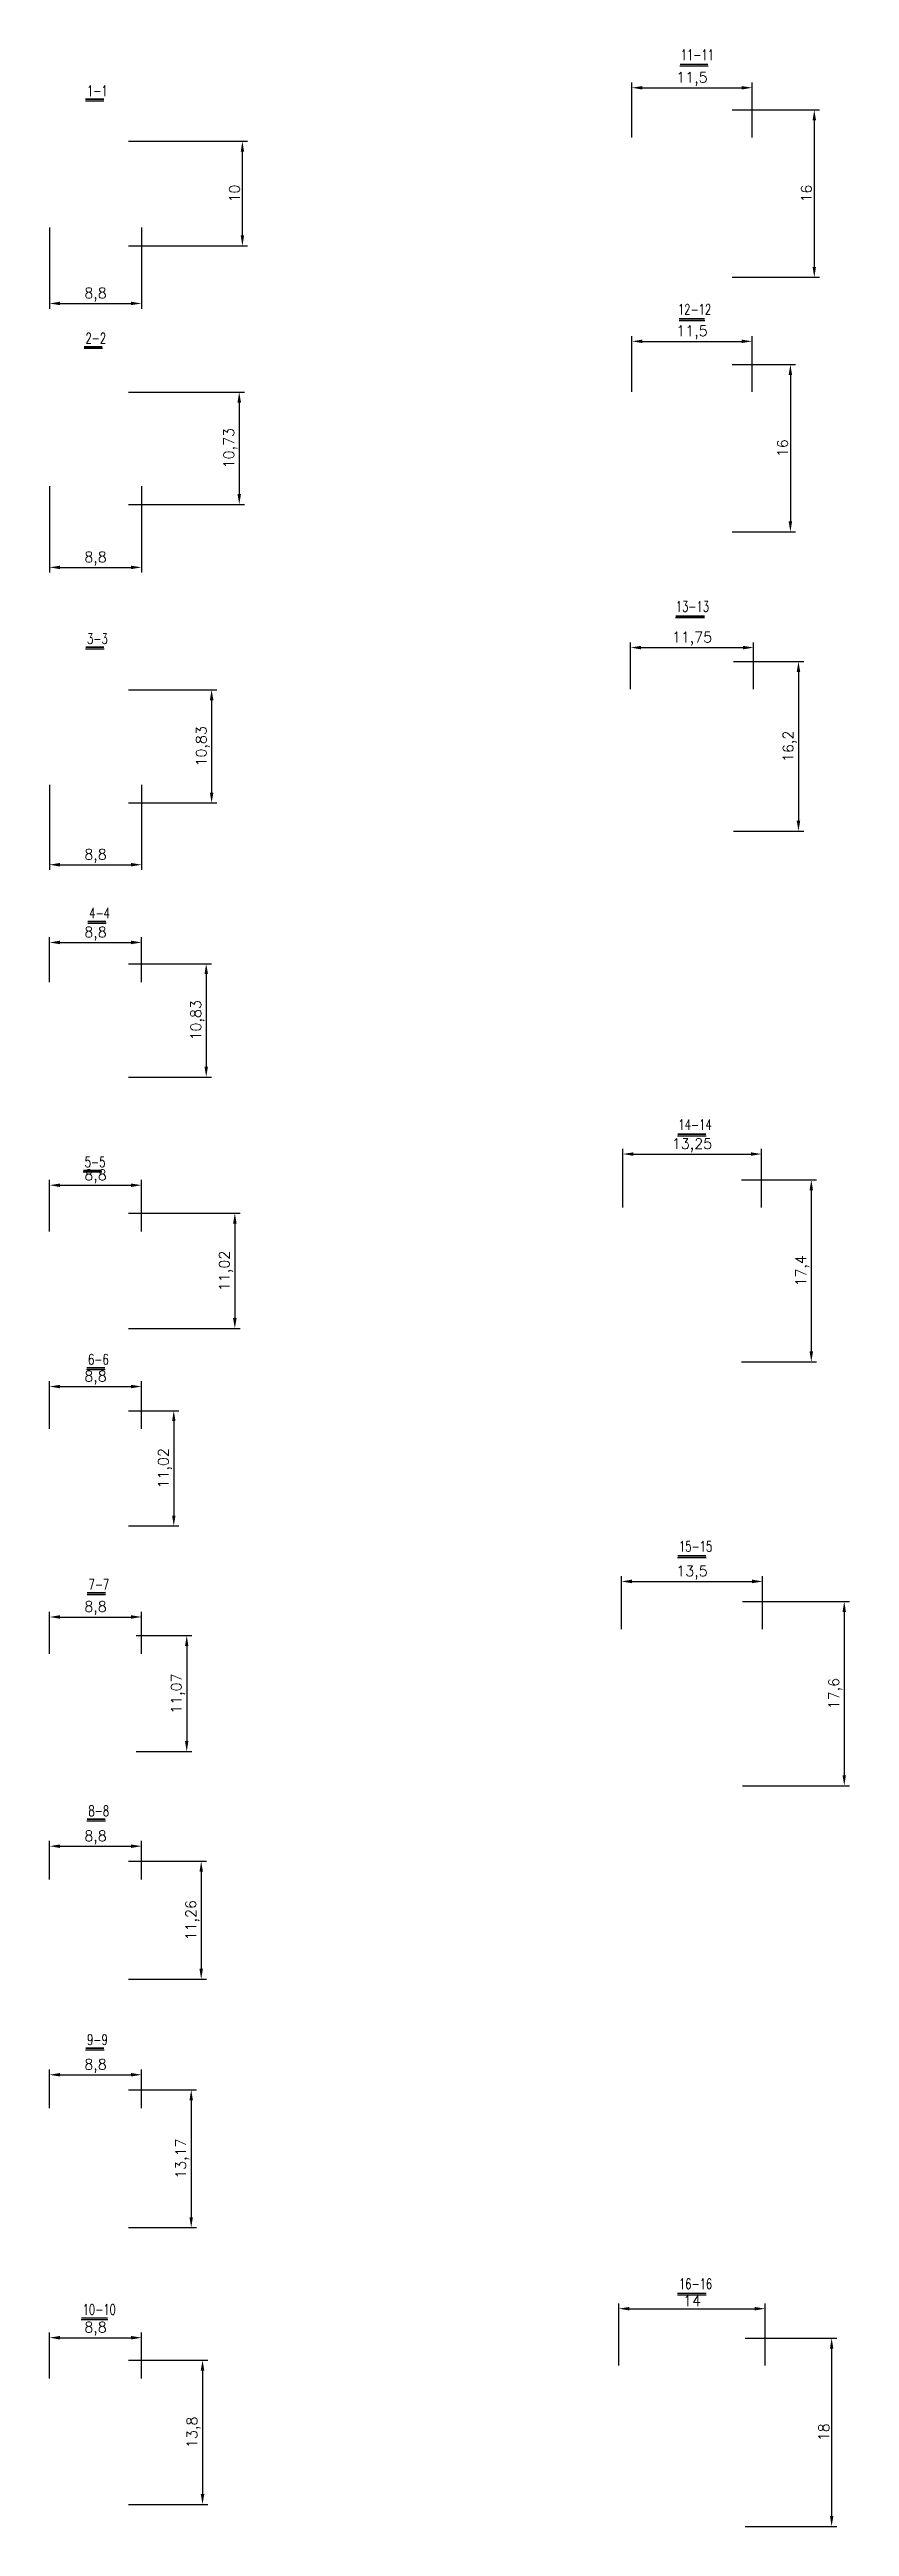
# Model space of a CAD drawing. Header units: millimetres. Extents: x -4 to 72, y -9 to 228.
import ezdxf

# ---------------------------------------------------------------- set-up
doc = ezdxf.new("R2010")
doc.units = ezdxf.units.MM
for name, color, linetype in [('0_Assis', 8, 'Continuous'), ('dim', 4, 'Continuous'), ('TEXT', 7, 'Continuous')]:
    doc.layers.add(name, color=color, linetype=linetype)
doc.styles.get("Standard").update_dxf_attribs({"font": 'txt', "bigfont": 'gbcbig.shx'})
doc.dimstyles.new('ISO-25', dxfattribs={"dimscale": 0.4, "dimtxt": 2.5, "dimasz": 2.5, "dimexe": 1.25, "dimexo": 0.625, "dimtad": 1, "dimtxsty": 'Standard', "dimcen": 2.5, "dimadec": 0, "dimazin": 0, "dimtfac": 1, "dimtmove": 0, "dimatfit": 3, "dimfxl": 0, "dimarcsym": 0})

# ---------------------------------------------------------------- blocks, each defined once
blk = doc.blocks.new('*D800')
at = {"layer": '0_Assis', "color": 0, "lineweight": -2}
for p, q in [((3.15, 218.96), (14.54, 218.96)), ((14.04, 209.96), (14.04, 217.96)), ((3.15, 208.96), (14.54, 208.96))]:
    blk.add_line(p, q, dxfattribs=at)
at = {"layer": '0_Assis', "color": 0}
for points in [[(13.88, 217.96), (14.21, 217.96), (14.04, 218.96)], [(13.88, 209.96), (14.21, 209.96), (14.04, 208.96)]]:
    blk.add_solid(points, dxfattribs=at)
at = {"layer": 'Defpoints', "color": 0}
for p in [(2.9, 218.96), (14.04, 218.96), (2.9, 208.96)]:
    blk.add_point(p, dxfattribs=at)
at = {"layer": '0_Assis', "color": 0, "insert": (13.29, 213.96), "char_height": 1, "attachment_point": 5, "rotation": 90}
blk.add_mtext('10', dxfattribs=at)
blk = doc.blocks.new('*D801')
at = {"layer": '0_Assis', "color": 0, "lineweight": -2}
for p, q in [((-4.4, 210.71), (-4.4, 202.96)), ((4.4, 210.71), (4.4, 202.96)), ((-3.4, 203.46), (3.4, 203.46))]:
    blk.add_line(p, q, dxfattribs=at)
at = {"layer": '0_Assis', "color": 0}
for points in [[(-3.4, 203.63), (-3.4, 203.3), (-4.4, 203.46)], [(3.4, 203.63), (3.4, 203.3), (4.4, 203.46)]]:
    blk.add_solid(points, dxfattribs=at)
at = {"layer": 'Defpoints', "color": 0}
for p in [(-4.4, 210.96), (4.4, 210.96), (4.4, 203.46)]:
    blk.add_point(p, dxfattribs=at)
at = {"layer": '0_Assis', "color": 0, "insert": (0, 204.31), "char_height": 1, "attachment_point": 5}
blk.add_mtext('8,8', dxfattribs=at)
blk = doc.blocks.new('*D802')
at = {"layer": '0_Assis', "color": 0, "lineweight": -2}
for p, q in [((3.15, 194.99), (14.24, 194.99)), ((13.74, 193.99), (13.74, 185.26)), ((3.15, 184.26), (14.24, 184.26))]:
    blk.add_line(p, q, dxfattribs=at)
at = {"layer": '0_Assis', "color": 0}
for points in [[(13.57, 193.99), (13.91, 193.99), (13.74, 194.99)], [(13.57, 185.26), (13.91, 185.26), (13.74, 184.26)]]:
    blk.add_solid(points, dxfattribs=at)
at = {"layer": 'Defpoints', "color": 0}
for p in [(2.9, 194.99), (2.9, 184.26), (13.74, 184.26)]:
    blk.add_point(p, dxfattribs=at)
at = {"layer": '0_Assis', "color": 0, "insert": (12.9, 189.63), "char_height": 1, "attachment_point": 5, "rotation": 90}
blk.add_mtext('10,73', dxfattribs=at)
blk = doc.blocks.new('*D803')
at = {"layer": '0_Assis', "color": 0, "lineweight": -2}
for p, q in [((-4.4, 186.01), (-4.4, 177.74)), ((4.4, 186.01), (4.4, 177.74)), ((-3.4, 178.24), (3.4, 178.24))]:
    blk.add_line(p, q, dxfattribs=at)
at = {"layer": '0_Assis', "color": 0}
for points in [[(-3.4, 178.4), (-3.4, 178.07), (-4.4, 178.24)], [(3.4, 178.4), (3.4, 178.07), (4.4, 178.24)]]:
    blk.add_solid(points, dxfattribs=at)
at = {"layer": 'Defpoints', "color": 0}
for p in [(-4.4, 186.26), (4.4, 186.26), (4.4, 178.24)]:
    blk.add_point(p, dxfattribs=at)
at = {"layer": '0_Assis', "color": 0, "insert": (0, 179.08), "char_height": 1, "attachment_point": 5}
blk.add_mtext('8,8', dxfattribs=at)
blk = doc.blocks.new('*D804')
at = {"layer": '0_Assis', "color": 0, "lineweight": -2}
for p, q in [((3.15, 166.54), (11.6, 166.54)), ((11.1, 165.54), (11.1, 156.72)), ((3.15, 155.72), (11.6, 155.72))]:
    blk.add_line(p, q, dxfattribs=at)
at = {"layer": '0_Assis', "color": 0}
for points in [[(10.93, 165.54), (11.27, 165.54), (11.1, 166.54)], [(10.93, 156.72), (11.27, 156.72), (11.1, 155.72)]]:
    blk.add_solid(points, dxfattribs=at)
at = {"layer": 'Defpoints', "color": 0}
for p in [(2.9, 166.54), (2.9, 155.72), (11.1, 155.72)]:
    blk.add_point(p, dxfattribs=at)
at = {"layer": '0_Assis', "color": 0, "insert": (10.26, 161.13), "char_height": 1, "attachment_point": 5, "rotation": 90}
blk.add_mtext('10,83', dxfattribs=at)
blk = doc.blocks.new('*D805')
at = {"layer": '0_Assis', "color": 0, "lineweight": -2}
for p, q in [((-4.4, 157.47), (-4.4, 149.32)), ((4.4, 157.47), (4.4, 149.32)), ((-3.4, 149.82), (3.4, 149.82))]:
    blk.add_line(p, q, dxfattribs=at)
at = {"layer": '0_Assis', "color": 0}
for points in [[(-3.4, 149.99), (-3.4, 149.65), (-4.4, 149.82)], [(3.4, 149.99), (3.4, 149.65), (4.4, 149.82)]]:
    blk.add_solid(points, dxfattribs=at)
at = {"layer": 'Defpoints', "color": 0}
for p in [(-4.4, 157.72), (4.4, 157.72), (4.4, 149.82)]:
    blk.add_point(p, dxfattribs=at)
at = {"layer": '0_Assis', "color": 0, "insert": (0, 150.66), "char_height": 1, "attachment_point": 5}
blk.add_mtext('8,8', dxfattribs=at)
blk = doc.blocks.new('*D806')
at = {"layer": '0_Assis', "color": 0, "lineweight": -2}
for p, q in [((-4.4, 138.61), (-4.4, 142.89)), ((-3.4, 142.39), (3.4, 142.39)), ((4.4, 138.61), (4.4, 142.89))]:
    blk.add_line(p, q, dxfattribs=at)
at = {"layer": '0_Assis', "color": 0}
for points in [[(-3.4, 142.56), (-3.4, 142.22), (-4.4, 142.39)], [(3.4, 142.56), (3.4, 142.22), (4.4, 142.39)]]:
    blk.add_solid(points, dxfattribs=at)
at = {"layer": 'Defpoints', "color": 0}
for p in [(4.4, 142.39), (-4.4, 138.36), (4.4, 138.36)]:
    blk.add_point(p, dxfattribs=at)
at = {"layer": '0_Assis', "color": 0, "insert": (0, 143.23), "char_height": 1, "attachment_point": 5}
blk.add_mtext('8,8', dxfattribs=at)
blk = doc.blocks.new('*D807')
at = {"layer": '0_Assis', "color": 0, "lineweight": -2}
for p, q in [((3.15, 140.36), (11.08, 140.36)), ((10.58, 139.36), (10.58, 130.53)), ((3.15, 129.53), (11.08, 129.53))]:
    blk.add_line(p, q, dxfattribs=at)
at = {"layer": '0_Assis', "color": 0}
for points in [[(10.42, 139.36), (10.75, 139.36), (10.58, 140.36)], [(10.42, 130.53), (10.75, 130.53), (10.58, 129.53)]]:
    blk.add_solid(points, dxfattribs=at)
at = {"layer": 'Defpoints', "color": 0}
for p in [(2.9, 140.36), (2.9, 129.53), (10.58, 129.53)]:
    blk.add_point(p, dxfattribs=at)
at = {"layer": '0_Assis', "color": 0, "insert": (9.74, 134.95), "char_height": 1, "attachment_point": 5, "rotation": 90}
blk.add_mtext('10,83', dxfattribs=at)
blk = doc.blocks.new('*D808')
at = {"layer": '0_Assis', "color": 0, "lineweight": -2}
for p, q in [((-4.4, 114.76), (-4.4, 119.69)), ((-3.4, 119.19), (3.4, 119.19)), ((4.4, 114.76), (4.4, 119.69))]:
    blk.add_line(p, q, dxfattribs=at)
at = {"layer": '0_Assis', "color": 0}
for points in [[(-3.4, 119.35), (-3.4, 119.02), (-4.4, 119.19)], [(3.4, 119.35), (3.4, 119.02), (4.4, 119.19)]]:
    blk.add_solid(points, dxfattribs=at)
at = {"layer": 'Defpoints', "color": 0}
for p in [(4.4, 119.19), (-4.4, 114.51), (4.4, 114.51)]:
    blk.add_point(p, dxfattribs=at)
at = {"layer": '0_Assis', "color": 0, "insert": (0, 120.03), "char_height": 1, "attachment_point": 5}
blk.add_mtext('8,8', dxfattribs=at)
blk = doc.blocks.new('*D809')
at = {"layer": '0_Assis', "color": 0, "lineweight": -2}
for p, q in [((3.15, 116.51), (13.82, 116.51)), ((13.32, 115.51), (13.32, 106.49)), ((3.15, 105.49), (13.82, 105.49))]:
    blk.add_line(p, q, dxfattribs=at)
at = {"layer": '0_Assis', "color": 0}
for points in [[(13.15, 115.51), (13.49, 115.51), (13.32, 116.51)], [(13.15, 106.49), (13.49, 106.49), (13.32, 105.49)]]:
    blk.add_solid(points, dxfattribs=at)
at = {"layer": 'Defpoints', "color": 0}
for p in [(2.9, 116.51), (2.9, 105.49), (13.32, 105.49)]:
    blk.add_point(p, dxfattribs=at)
at = {"layer": '0_Assis', "color": 0, "insert": (12.47, 111), "char_height": 1, "attachment_point": 5, "rotation": 90}
blk.add_mtext('11,02', dxfattribs=at)
blk = doc.blocks.new('*D810')
at = {"layer": '0_Assis', "color": 0, "lineweight": -2}
for p, q in [((-4.4, 95.89), (-4.4, 100.45)), ((-3.4, 99.95), (3.4, 99.95)), ((4.4, 95.89), (4.4, 100.45))]:
    blk.add_line(p, q, dxfattribs=at)
at = {"layer": '0_Assis', "color": 0}
for points in [[(-3.4, 100.11), (-3.4, 99.78), (-4.4, 99.95)], [(3.4, 100.11), (3.4, 99.78), (4.4, 99.95)]]:
    blk.add_solid(points, dxfattribs=at)
at = {"layer": 'Defpoints', "color": 0}
for p in [(4.4, 99.95), (-4.4, 95.64), (4.4, 95.64)]:
    blk.add_point(p, dxfattribs=at)
at = {"layer": '0_Assis', "color": 0, "insert": (0, 100.79), "char_height": 1, "attachment_point": 5}
blk.add_mtext('8,8', dxfattribs=at)
blk = doc.blocks.new('*D811')
at = {"layer": '0_Assis', "color": 0, "lineweight": -2}
for p, q in [((3.15, 97.64), (7.98, 97.64)), ((7.48, 96.64), (7.48, 87.62)), ((3.15, 86.62), (7.98, 86.62))]:
    blk.add_line(p, q, dxfattribs=at)
at = {"layer": '0_Assis', "color": 0}
for points in [[(7.32, 96.64), (7.65, 96.64), (7.48, 97.64)], [(7.32, 87.62), (7.65, 87.62), (7.48, 86.62)]]:
    blk.add_solid(points, dxfattribs=at)
at = {"layer": 'Defpoints', "color": 0}
for p in [(2.9, 97.64), (2.9, 86.62), (7.48, 86.62)]:
    blk.add_point(p, dxfattribs=at)
at = {"layer": '0_Assis', "color": 0, "insert": (6.64, 92.13), "char_height": 1, "attachment_point": 5, "rotation": 90}
blk.add_mtext('11,02', dxfattribs=at)
blk = doc.blocks.new('*D812')
at = {"layer": '0_Assis', "color": 0, "lineweight": -2}
for p, q in [((-4.4, 74.39), (-4.4, 78.42)), ((4.4, 74.39), (4.4, 78.42)), ((-3.4, 77.92), (3.4, 77.92))]:
    blk.add_line(p, q, dxfattribs=at)
at = {"layer": '0_Assis', "color": 0}
for points in [[(-3.4, 78.09), (-3.4, 77.76), (-4.4, 77.92)], [(3.4, 78.09), (3.4, 77.76), (4.4, 77.92)]]:
    blk.add_solid(points, dxfattribs=at)
at = {"layer": 'Defpoints', "color": 0}
for p in [(4.4, 77.92), (-4.4, 74.14), (4.4, 74.14)]:
    blk.add_point(p, dxfattribs=at)
at = {"layer": '0_Assis', "color": 0, "insert": (0, 78.77), "char_height": 1, "attachment_point": 5}
blk.add_mtext('8,8', dxfattribs=at)
blk = doc.blocks.new('*D813')
at = {"layer": '0_Assis', "color": 0, "lineweight": -2}
for p, q in [((3.9, 76.14), (9.22, 76.14)), ((8.72, 75.14), (8.72, 66.06)), ((3.9, 65.06), (9.22, 65.06))]:
    blk.add_line(p, q, dxfattribs=at)
at = {"layer": '0_Assis', "color": 0}
for points in [[(8.55, 75.14), (8.88, 75.14), (8.72, 76.14)], [(8.55, 66.06), (8.88, 66.06), (8.72, 65.06)]]:
    blk.add_solid(points, dxfattribs=at)
at = {"layer": 'Defpoints', "color": 0}
for p in [(3.65, 76.14), (3.65, 65.06), (8.72, 65.06)]:
    blk.add_point(p, dxfattribs=at)
at = {"layer": '0_Assis', "color": 0, "insert": (7.87, 70.6), "char_height": 1, "attachment_point": 5, "rotation": 90}
blk.add_mtext('11,07', dxfattribs=at)
blk = doc.blocks.new('*D814')
at = {"layer": '0_Assis', "color": 0, "lineweight": -2}
for p, q in [((-4.4, 52.82), (-4.4, 56.52)), ((-3.4, 56.02), (3.4, 56.02)), ((4.4, 52.82), (4.4, 56.52))]:
    blk.add_line(p, q, dxfattribs=at)
at = {"layer": '0_Assis', "color": 0}
for points in [[(-3.4, 56.18), (-3.4, 55.85), (-4.4, 56.02)], [(3.4, 56.18), (3.4, 55.85), (4.4, 56.02)]]:
    blk.add_solid(points, dxfattribs=at)
at = {"layer": 'Defpoints', "color": 0}
for p in [(4.4, 56.02), (-4.4, 52.57), (4.4, 52.57)]:
    blk.add_point(p, dxfattribs=at)
at = {"layer": '0_Assis', "color": 0, "insert": (0, 56.86), "char_height": 1, "attachment_point": 5}
blk.add_mtext('8,8', dxfattribs=at)
blk = doc.blocks.new('*D815')
at = {"layer": '0_Assis', "color": 0, "lineweight": -2}
for p, q in [((3.15, 54.57), (10.6, 54.57)), ((10.1, 53.57), (10.1, 44.3)), ((3.15, 43.3), (10.6, 43.3))]:
    blk.add_line(p, q, dxfattribs=at)
at = {"layer": '0_Assis', "color": 0}
for points in [[(9.94, 53.57), (10.27, 53.57), (10.1, 54.57)], [(9.94, 44.3), (10.27, 44.3), (10.1, 43.3)]]:
    blk.add_solid(points, dxfattribs=at)
at = {"layer": 'Defpoints', "color": 0}
for p in [(2.9, 54.57), (2.9, 43.3), (10.1, 43.3)]:
    blk.add_point(p, dxfattribs=at)
at = {"layer": '0_Assis', "color": 0, "insert": (9.26, 48.94), "char_height": 1, "attachment_point": 5, "rotation": 90}
blk.add_mtext('11,26', dxfattribs=at)
blk = doc.blocks.new('*D816')
at = {"layer": '0_Assis', "color": 0, "lineweight": -2}
for p, q in [((-4.4, 30.98), (-4.4, 34.67)), ((-3.4, 34.17), (3.4, 34.17)), ((4.4, 30.98), (4.4, 34.67))]:
    blk.add_line(p, q, dxfattribs=at)
at = {"layer": '0_Assis', "color": 0}
for points in [[(-3.4, 34.34), (-3.4, 34.01), (-4.4, 34.17)], [(3.4, 34.34), (3.4, 34.01), (4.4, 34.17)]]:
    blk.add_solid(points, dxfattribs=at)
at = {"layer": 'Defpoints', "color": 0}
for p in [(4.4, 34.17), (-4.4, 30.73), (4.4, 30.73)]:
    blk.add_point(p, dxfattribs=at)
at = {"layer": '0_Assis', "color": 0, "insert": (0, 35.02), "char_height": 1, "attachment_point": 5}
blk.add_mtext('8,8', dxfattribs=at)
blk = doc.blocks.new('*D817')
at = {"layer": '0_Assis', "color": 0, "lineweight": -2}
for p, q in [((3.15, 32.73), (9.65, 32.73)), ((9.15, 31.73), (9.15, 20.56)), ((3.15, 19.56), (9.65, 19.56))]:
    blk.add_line(p, q, dxfattribs=at)
at = {"layer": '0_Assis', "color": 0}
for points in [[(8.98, 31.73), (9.31, 31.73), (9.15, 32.73)], [(8.98, 20.56), (9.31, 20.56), (9.15, 19.56)]]:
    blk.add_solid(points, dxfattribs=at)
at = {"layer": 'Defpoints', "color": 0}
for p in [(2.9, 32.73), (2.9, 19.56), (9.15, 19.56)]:
    blk.add_point(p, dxfattribs=at)
at = {"layer": '0_Assis', "color": 0, "insert": (8.3, 26.15), "char_height": 1, "attachment_point": 5, "rotation": 90}
blk.add_mtext('13,17', dxfattribs=at)
blk = doc.blocks.new('*D818')
at = {"layer": '0_Assis', "color": 0, "lineweight": -2}
for p, q in [((-4.4, 5.15), (-4.4, 9.54)), ((4.4, 5.15), (4.4, 9.54)), ((-3.4, 9.04), (3.4, 9.04))]:
    blk.add_line(p, q, dxfattribs=at)
at = {"layer": '0_Assis', "color": 0}
for points in [[(-3.4, 9.21), (-3.4, 8.87), (-4.4, 9.04)], [(3.4, 9.21), (3.4, 8.87), (4.4, 9.04)]]:
    blk.add_solid(points, dxfattribs=at)
at = {"layer": 'Defpoints', "color": 0}
for p in [(4.4, 9.04), (-4.4, 4.9), (4.4, 4.9)]:
    blk.add_point(p, dxfattribs=at)
at = {"layer": '0_Assis', "color": 0, "insert": (0, 9.89), "char_height": 1, "attachment_point": 5}
blk.add_mtext('8,8', dxfattribs=at)
blk = doc.blocks.new('*D819')
at = {"layer": '0_Assis', "color": 0, "lineweight": -2}
for p, q in [((3.15, 6.9), (10.73, 6.9)), ((10.23, 5.9), (10.23, -5.9)), ((3.15, -6.9), (10.73, -6.9))]:
    blk.add_line(p, q, dxfattribs=at)
at = {"layer": '0_Assis', "color": 0}
for points in [[(10.06, 5.9), (10.4, 5.9), (10.23, 6.9)], [(10.06, -5.9), (10.4, -5.9), (10.23, -6.9)]]:
    blk.add_solid(points, dxfattribs=at)
at = {"layer": 'Defpoints', "color": 0}
for p in [(2.9, 6.9), (2.9, -6.9), (10.23, -6.9)]:
    blk.add_point(p, dxfattribs=at)
at = {"layer": '0_Assis', "color": 0, "insert": (9.38, 0), "char_height": 1, "attachment_point": 5, "rotation": 90}
blk.add_mtext('13,8', dxfattribs=at)
blk = doc.blocks.new('*D820')
at = {"layer": '0_Assis', "color": 0, "lineweight": -2}
for p, q in [((51.28, 219.33), (51.28, 224.58)), ((52.28, 224.08), (61.78, 224.08)), ((62.78, 219.33), (62.78, 224.58))]:
    blk.add_line(p, q, dxfattribs=at)
at = {"layer": '0_Assis', "color": 0}
for points in [[(52.28, 224.24), (52.28, 223.91), (51.28, 224.08)], [(61.78, 224.24), (61.78, 223.91), (62.78, 224.08)]]:
    blk.add_solid(points, dxfattribs=at)
at = {"layer": 'Defpoints', "color": 0}
for p in [(62.78, 224.08), (51.28, 219.08), (62.78, 219.08)]:
    blk.add_point(p, dxfattribs=at)
at = {"layer": '0_Assis', "color": 0, "insert": (57.03, 224.92), "char_height": 1, "attachment_point": 5}
blk.add_mtext('11,5', dxfattribs=at)
blk = doc.blocks.new('*D821')
at = {"layer": '0_Assis', "color": 0, "lineweight": -2}
for p, q in [((60.87, 221.96), (69.22, 221.96)), ((68.72, 220.96), (68.72, 206.96)), ((60.87, 205.96), (69.22, 205.96))]:
    blk.add_line(p, q, dxfattribs=at)
at = {"layer": '0_Assis', "color": 0}
for points in [[(68.56, 220.96), (68.89, 220.96), (68.72, 221.96)], [(68.56, 206.96), (68.89, 206.96), (68.72, 205.96)]]:
    blk.add_solid(points, dxfattribs=at)
at = {"layer": 'Defpoints', "color": 0}
for p in [(60.62, 221.96), (60.62, 205.96), (68.72, 205.96)]:
    blk.add_point(p, dxfattribs=at)
at = {"layer": '0_Assis', "color": 0, "insert": (67.97, 213.96), "char_height": 1, "attachment_point": 5, "rotation": 90}
blk.add_mtext('16', dxfattribs=at)
blk = doc.blocks.new('*D822')
at = {"layer": '0_Assis', "color": 0, "lineweight": -2}
for p, q in [((51.28, 195), (51.28, 200.34)), ((52.28, 199.84), (61.78, 199.84)), ((62.78, 195), (62.78, 200.34))]:
    blk.add_line(p, q, dxfattribs=at)
at = {"layer": '0_Assis', "color": 0}
for points in [[(52.28, 200.01), (52.28, 199.68), (51.28, 199.84)], [(61.78, 200.01), (61.78, 199.68), (62.78, 199.84)]]:
    blk.add_solid(points, dxfattribs=at)
at = {"layer": 'Defpoints', "color": 0}
for p in [(62.78, 199.84), (51.28, 194.75), (62.78, 194.75)]:
    blk.add_point(p, dxfattribs=at)
at = {"layer": '0_Assis', "color": 0, "insert": (57.03, 200.69), "char_height": 1, "attachment_point": 5}
blk.add_mtext('11,5', dxfattribs=at)
blk = doc.blocks.new('*D823')
at = {"layer": '0_Assis', "color": 0, "lineweight": -2}
for p, q in [((60.87, 197.63), (66.94, 197.63)), ((66.44, 196.63), (66.44, 182.63)), ((60.87, 181.63), (66.94, 181.63))]:
    blk.add_line(p, q, dxfattribs=at)
at = {"layer": '0_Assis', "color": 0}
for points in [[(66.27, 196.63), (66.6, 196.63), (66.44, 197.63)], [(66.27, 182.63), (66.6, 182.63), (66.44, 181.63)]]:
    blk.add_solid(points, dxfattribs=at)
at = {"layer": 'Defpoints', "color": 0}
for p in [(60.62, 197.63), (60.62, 181.63), (66.44, 181.63)]:
    blk.add_point(p, dxfattribs=at)
at = {"layer": '0_Assis', "color": 0, "insert": (65.69, 189.63), "char_height": 1, "attachment_point": 5, "rotation": 90}
blk.add_mtext('16', dxfattribs=at)
blk = doc.blocks.new('*D824')
at = {"layer": '0_Assis', "color": 0, "lineweight": -2}
for p, q in [((51.16, 166.6), (51.16, 171.07)), ((52.16, 170.57), (61.91, 170.57)), ((62.91, 166.6), (62.91, 171.07))]:
    blk.add_line(p, q, dxfattribs=at)
at = {"layer": '0_Assis', "color": 0}
for points in [[(52.16, 170.74), (52.16, 170.4), (51.16, 170.57)], [(61.91, 170.74), (61.91, 170.4), (62.91, 170.57)]]:
    blk.add_solid(points, dxfattribs=at)
at = {"layer": 'Defpoints', "color": 0}
for p in [(62.91, 170.57), (51.16, 166.35), (62.91, 166.35)]:
    blk.add_point(p, dxfattribs=at)
at = {"layer": '0_Assis', "color": 0, "insert": (57.03, 171.42), "char_height": 1, "attachment_point": 5}
blk.add_mtext('11,75', dxfattribs=at)
blk = doc.blocks.new('*D825')
at = {"layer": '0_Assis', "color": 0, "lineweight": -2}
for p, q in [((61, 169.23), (67.71, 169.23)), ((67.21, 168.23), (67.21, 154.03)), ((61, 153.03), (67.71, 153.03))]:
    blk.add_line(p, q, dxfattribs=at)
at = {"layer": '0_Assis', "color": 0}
for points in [[(67.04, 168.23), (67.38, 168.23), (67.21, 169.23)], [(67.04, 154.03), (67.38, 154.03), (67.21, 153.03)]]:
    blk.add_solid(points, dxfattribs=at)
at = {"layer": 'Defpoints', "color": 0}
for p in [(60.75, 169.23), (60.75, 153.03), (67.21, 153.03)]:
    blk.add_point(p, dxfattribs=at)
at = {"layer": '0_Assis', "color": 0, "insert": (66.37, 161.13), "char_height": 1, "attachment_point": 5, "rotation": 90}
blk.add_mtext('16,2', dxfattribs=at)
blk = doc.blocks.new('*D826')
at = {"layer": '0_Assis', "color": 0, "lineweight": -2}
for p, q in [((50.41, 117.07), (50.41, 122.67)), ((51.41, 122.17), (62.66, 122.17)), ((63.66, 117.07), (63.66, 122.67))]:
    blk.add_line(p, q, dxfattribs=at)
at = {"layer": '0_Assis', "color": 0}
for points in [[(51.41, 122.33), (51.41, 122), (50.41, 122.17)], [(62.66, 122.33), (62.66, 122), (63.66, 122.17)]]:
    blk.add_solid(points, dxfattribs=at)
at = {"layer": 'Defpoints', "color": 0}
for p in [(63.66, 122.17), (50.41, 116.82), (63.66, 116.82)]:
    blk.add_point(p, dxfattribs=at)
at = {"layer": '0_Assis', "color": 0, "insert": (57.03, 123.01), "char_height": 1, "attachment_point": 5}
blk.add_mtext('13,25', dxfattribs=at)
blk = doc.blocks.new('*D827')
at = {"layer": '0_Assis', "color": 0, "lineweight": -2}
for p, q in [((61.75, 119.7), (68.94, 119.7)), ((68.44, 118.7), (68.44, 103.3)), ((61.75, 102.3), (68.94, 102.3))]:
    blk.add_line(p, q, dxfattribs=at)
at = {"layer": '0_Assis', "color": 0}
for points in [[(68.27, 118.7), (68.6, 118.7), (68.44, 119.7)], [(68.27, 103.3), (68.6, 103.3), (68.44, 102.3)]]:
    blk.add_solid(points, dxfattribs=at)
at = {"layer": 'Defpoints', "color": 0}
for p in [(61.5, 119.7), (61.5, 102.3), (68.44, 102.3)]:
    blk.add_point(p, dxfattribs=at)
at = {"layer": '0_Assis', "color": 0, "insert": (67.59, 111), "char_height": 1, "attachment_point": 5, "rotation": 90}
blk.add_mtext('17,4', dxfattribs=at)
blk = doc.blocks.new('*D828')
at = {"layer": '0_Assis', "color": 0, "lineweight": -2}
for p, q in [((50.28, 76.77), (50.28, 81.82)), ((51.28, 81.32), (62.78, 81.32)), ((63.78, 76.77), (63.78, 81.82))]:
    blk.add_line(p, q, dxfattribs=at)
at = {"layer": '0_Assis', "color": 0}
for points in [[(51.28, 81.49), (51.28, 81.15), (50.28, 81.32)], [(62.78, 81.49), (62.78, 81.15), (63.78, 81.32)]]:
    blk.add_solid(points, dxfattribs=at)
at = {"layer": 'Defpoints', "color": 0}
for p in [(63.78, 81.32), (50.28, 76.52), (63.78, 76.52)]:
    blk.add_point(p, dxfattribs=at)
at = {"layer": '0_Assis', "color": 0, "insert": (57.03, 82.17), "char_height": 1, "attachment_point": 5}
blk.add_mtext('13,5', dxfattribs=at)
blk = doc.blocks.new('*D829')
at = {"layer": '0_Assis', "color": 0, "lineweight": -2}
for p, q in [((61.87, 79.4), (72.09, 79.4)), ((71.59, 78.4), (71.59, 62.8)), ((61.87, 61.8), (72.09, 61.8))]:
    blk.add_line(p, q, dxfattribs=at)
at = {"layer": '0_Assis', "color": 0}
for points in [[(71.42, 78.4), (71.75, 78.4), (71.59, 79.4)], [(71.42, 62.8), (71.75, 62.8), (71.59, 61.8)]]:
    blk.add_solid(points, dxfattribs=at)
at = {"layer": 'Defpoints', "color": 0}
for p in [(61.62, 79.4), (61.62, 61.8), (71.59, 61.8)]:
    blk.add_point(p, dxfattribs=at)
at = {"layer": '0_Assis', "color": 0, "insert": (70.74, 70.6), "char_height": 1, "attachment_point": 5, "rotation": 90}
blk.add_mtext('17,6', dxfattribs=at)
blk = doc.blocks.new('*D830')
at = {"layer": '0_Assis', "color": 0, "lineweight": -2}
for p, q in [((62.12, 9), (70.88, 9)), ((70.38, 8), (70.38, -8)), ((62.12, -9), (70.88, -9))]:
    blk.add_line(p, q, dxfattribs=at)
at = {"layer": '0_Assis', "color": 0}
for points in [[(70.22, 8), (70.55, 8), (70.38, 9)], [(70.22, -8), (70.55, -8), (70.38, -9)]]:
    blk.add_solid(points, dxfattribs=at)
at = {"layer": 'Defpoints', "color": 0}
for p in [(61.87, 9), (61.87, -9), (70.38, -9)]:
    blk.add_point(p, dxfattribs=at)
at = {"layer": '0_Assis', "color": 0, "insert": (69.63, 0), "char_height": 1, "attachment_point": 5, "rotation": 90}
blk.add_mtext('18', dxfattribs=at)
blk = doc.blocks.new('*D831')
at = {"layer": '0_Assis', "color": 0, "lineweight": -2}
for p, q in [((50.03, 6.37), (50.03, 12.31)), ((64.03, 6.37), (64.03, 12.31)), ((51.03, 11.81), (63.03, 11.81))]:
    blk.add_line(p, q, dxfattribs=at)
at = {"layer": '0_Assis', "color": 0}
for points in [[(51.03, 11.98), (51.03, 11.65), (50.03, 11.81)], [(63.03, 11.98), (63.03, 11.65), (64.03, 11.81)]]:
    blk.add_solid(points, dxfattribs=at)
at = {"layer": 'Defpoints', "color": 0}
for p in [(64.03, 11.81), (50.03, 6.12), (64.03, 6.12)]:
    blk.add_point(p, dxfattribs=at)
at = {"layer": '0_Assis', "color": 0, "insert": (57.03, 12.56), "char_height": 1, "attachment_point": 5}
blk.add_mtext('14', dxfattribs=at)

msp = doc.modelspace()

# ---------------------------------------------------------------- linework, layer by layer
at = {"layer": 'dim', "const_width": 0.156}
for points in [[(55.869, 226.317), (58.56, 226.317)], [(-0.961, 222.98), (0.797, 222.98)], [(55.8, 201.987), (58.255, 201.987)], [(-1.097, 199.33), (0.661, 199.33)], [(55.469, 173.588), (58.235, 173.588)], [(-0.949, 170.617), (0.809, 170.617)], [(-0.744, 144.397), (1.014, 144.397)], [(55.648, 124.057), (58.367, 124.057)], [(-1.169, 120.604), (0.589, 120.604)], [(-0.853, 101.738), (0.905, 101.738)], [(55.653, 83.757), (58.372, 83.757)], [(-0.802, 80.234), (0.956, 80.234)], [(-0.817, 58.591), (0.941, 58.591)], [(-0.943, 36.713), (0.815, 36.713)], [(55.643, 13.28), (58.389, 13.28)], [(-1.372, 10.922), (1.157, 10.922)]]:
    msp.add_lwpolyline(points, dxfattribs=at)
at = {"layer": 'TEXT', "color": 2}
for p, q in [((55.868, 226.165), (58.564, 226.165)), ((-0.962, 222.828), (0.801, 222.828)), ((55.798, 201.836), (58.259, 201.836)), ((-1.098, 199.179), (0.665, 199.179)), ((55.467, 173.436), (58.239, 173.436)), ((-0.951, 170.465), (0.813, 170.465)), ((-0.745, 144.245), (1.018, 144.245)), ((55.647, 123.906), (58.372, 123.906)), ((-1.17, 120.452), (0.593, 120.452)), ((-0.854, 101.586), (0.909, 101.586)), ((55.652, 83.605), (58.376, 83.605)), ((-0.803, 80.083), (0.96, 80.083)), ((-0.818, 58.439), (0.945, 58.439)), ((-0.944, 36.561), (0.82, 36.561)), ((55.642, 13.128), (58.393, 13.128)), ((-1.374, 10.77), (1.161, 10.77))]:
    msp.add_line(p, q, dxfattribs=at)

# ---------------------------------------------------------------- texts
at = {"layer": 'TEXT', "color": 7, "width": 0.7}
for s, p in [('11-11', (55.941, 226.73)), ('1-1', (-0.827, 223.289)), ('12-12', (55.687, 202.4)), ('2-2', (-0.963, 199.639)), ('13-13', (55.483, 174.001)), ('3-3', (-0.815, 170.926)), ('4-4', (-0.61, 144.706)), ('14-14', (55.731, 124.483)), ('5-5', (-1.035, 120.913)), ('6-6', (-0.719, 102.047)), ('15-15', (55.787, 84.17)), ('7-7', (-0.668, 80.543)), ('8-8', (-0.683, 58.9)), ('9-9', (-0.809, 37.022)), ('16-16', (55.777, 13.693)), ('10-10', (-1.238, 11.231))]:
    msp.add_text(s, height=1.0001, dxfattribs=at).set_placement(p)

# ---------------------------------------------------------------- dimensions: what is measured, and where the dimension line sits
at = {"layer": '0_Assis'}
for base, p1, p2, picture, middle in [((62.783, 224.076), (51.283, 219.077), (62.783, 219.077), '*D820', (57.033, 224.921)), ((4.4, 203.464), (-4.4, 210.957), (4.4, 210.957), '*D801', (0, 204.309)), ((62.783, 199.842), (51.283, 194.748), (62.783, 194.748), '*D822', (57.033, 200.687)), ((4.4, 178.237), (-4.4, 186.262), (4.4, 186.262), '*D803', (0, 179.082)), ((62.908, 170.571), (51.158, 166.348), (62.908, 166.348), '*D824', (57.033, 171.416)), ((4.4, 149.819), (-4.4, 157.716), (4.4, 157.716), '*D805', (0, 150.664)), ((4.4, 142.389), (-4.4, 138.359), (4.4, 138.359), '*D806', (0, 143.234)), ((63.658, 122.167), (50.408, 116.818), (63.658, 116.818), '*D826', (57.033, 123.012)), ((4.4, 119.186), (-4.4, 114.506), (4.4, 114.506), '*D808', (0, 120.032)), ((4.4, 99.945), (-4.4, 95.639), (4.4, 95.639), '*D810', (0, 100.79)), ((63.783, 81.322), (50.283, 76.522), (63.783, 76.522), '*D828', (57.033, 82.167)), ((4.4, 77.924), (-4.4, 74.139), (4.4, 74.139), '*D812', (0, 78.769)), ((4.4, 56.017), (-4.4, 52.568), (4.4, 52.568), '*D814', (0, 56.863)), ((4.4, 34.173), (-4.4, 30.729), (4.4, 30.729), '*D816', (0, 35.018)), ((64.033, 11.812), (50.033, 6.12), (64.033, 6.12), '*D831', (57.033, 12.562)), ((4.4, 9.04), (-4.4, 4.9), (4.4, 4.9), '*D818', (0, 9.885))]:
    dim = msp.add_linear_dim(base=base, p1=p1, p2=p2, dimstyle='ISO-25', dxfattribs=at)
    dim.commit()
    dim.dimension.update_dxf_attribs({"geometry": picture, "text_midpoint": middle})
for base, p1, p2, picture, middle in [((68.725, 205.957), (60.623, 221.957), (60.623, 205.957), '*D821', (67.975, 213.957)), ((14.043, 218.957), (2.9, 208.957), (2.9, 218.957), '*D800', (13.293, 213.957)), ((66.438, 181.628), (60.623, 197.628), (60.623, 181.628), '*D823', (65.688, 189.628)), ((13.741, 184.262), (2.9, 194.994), (2.9, 184.262), '*D802', (12.896, 189.628)), ((67.211, 153.028), (60.748, 169.228), (60.748, 153.028), '*D825', (66.366, 161.128)), ((11.1008, 155.7155), (2.9001, 166.5406), (2.9001, 155.7155), '*D804', (10.2556, 161.1281)), ((10.5829, 129.5338), (2.9, 140.3589), (2.9, 129.5338), '*D807', (9.7377, 134.9464)), ((68.436, 102.297), (61.498, 119.698), (61.498, 102.297), '*D827', (67.59, 110.998)), ((13.32, 105.489), (2.9, 116.506), (2.9, 105.489), '*D809', (12.475, 110.998)), ((7.482, 86.623), (2.9, 97.639), (2.9, 86.623), '*D811', (6.636, 92.131)), ((71.588, 61.802), (61.623, 79.402), (61.623, 61.802), '*D829', (70.742, 70.602)), ((8.716, 65.065), (3.65, 76.139), (3.65, 65.065), '*D813', (7.871, 70.602)), ((10.103, 43.304), (2.9, 54.568), (2.9, 43.304), '*D815', (9.258, 48.936)), ((9.147, 19.562), (2.9, 32.729), (2.9, 19.562), '*D817', (8.302, 26.146)), ((70.383, -9), (61.873, 9), (61.873, -9), '*D830', (69.633, 0)), ((10.23, -6.9), (2.9, 6.9), (2.9, -6.9), '*D819', (9.384, 0))]:
    dim = msp.add_linear_dim(base=base, p1=p1, p2=p2, angle=90, dimstyle='ISO-25', dxfattribs=at)
    dim.commit()
    dim.dimension.update_dxf_attribs({"geometry": picture, "text_midpoint": middle})

doc.saveas('drawing.dxf')
